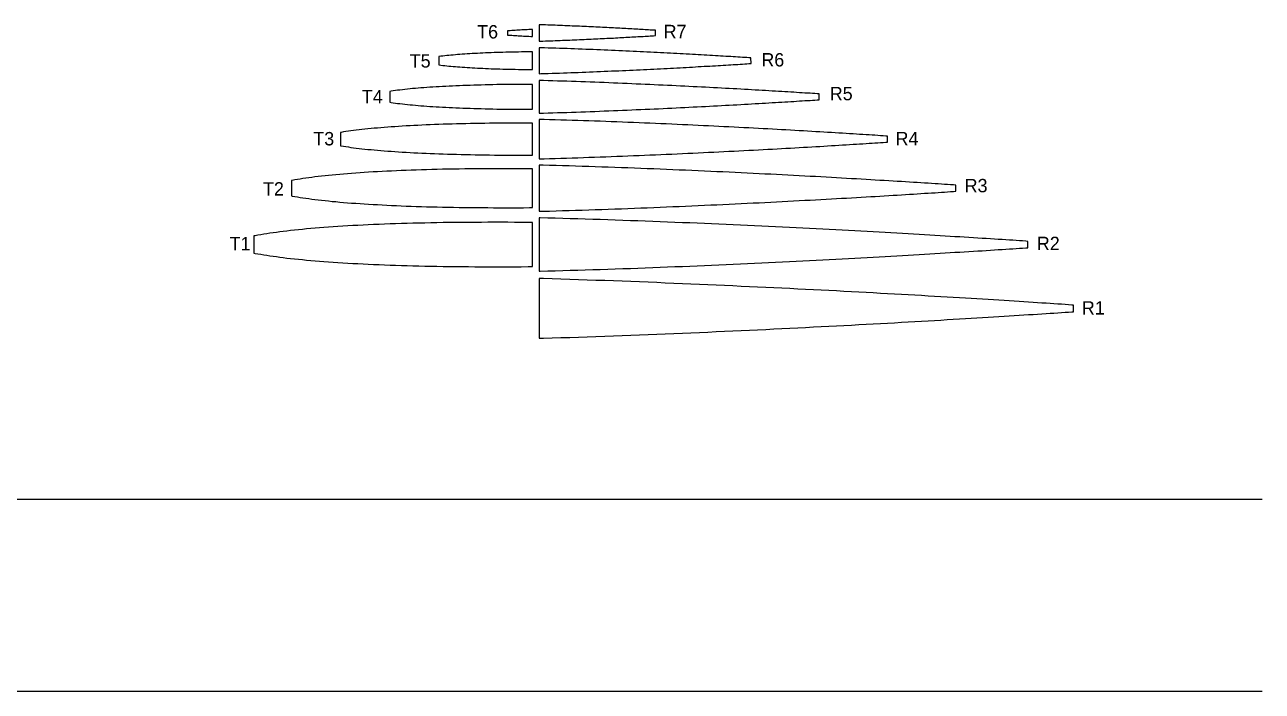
# Model space of a CAD drawing. Extents: x 177 to 1892, y 150 to 1101.
# Drawn here: x 793.6 to 1024.8, y 774.7 to 899.2 of the extents above; entities that cross this region are included whole.
import ezdxf

# ---------------------------------------------------------------- set-up
doc = ezdxf.new("R2010")
doc.units = 0
doc.layers.add('SÄLJ', color=7, linetype='CONTINUOUS')

# ---------------------------------------------------------------- blocks, each defined once
blk = doc.blocks.new('*U22')
at = {"layer": 'SÄLJ', "color": 253}
blk.add_text('T1', height=2.5, dxfattribs=at).set_placement((831.85, 857.08))
blk = doc.blocks.new('*U23')
at = {"layer": 'SÄLJ', "color": 253}
blk.add_text('T2', height=2.5, dxfattribs=at).set_placement((838.09, 867.3))
blk = doc.blocks.new('*U24')
at = {"layer": 'SÄLJ', "color": 253}
blk.add_text('T3', height=2.5, dxfattribs=at).set_placement((847.48, 876.67))
blk = doc.blocks.new('*U25')
at = {"layer": 'SÄLJ', "color": 253}
blk.add_text('T4', height=2.5, dxfattribs=at).set_placement((856.55, 884.51))
blk = doc.blocks.new('*U26')
at = {"layer": 'SÄLJ', "color": 253}
blk.add_text('T5', height=2.5, dxfattribs=at).set_placement((865.5, 891.2))
blk = doc.blocks.new('*U27')
at = {"layer": 'SÄLJ', "color": 253}
blk.add_text('T6', height=2.5, dxfattribs=at).set_placement((878.1, 896.63))
blk = doc.blocks.new('*U28')
at = {"layer": 'SÄLJ', "color": 253}
blk.add_text('R1', height=2.5, dxfattribs=at).set_placement((991.08, 845.07))
blk = doc.blocks.new('*U29')
at = {"layer": 'SÄLJ', "color": 253}
blk.add_text('R2', height=2.5, dxfattribs=at).set_placement((982.67, 857.11))
blk = doc.blocks.new('*U30')
at = {"layer": 'SÄLJ', "color": 253}
blk.add_text('R3', height=2.5, dxfattribs=at).set_placement((969.18, 867.91))
blk = doc.blocks.new('*U31')
at = {"layer": 'SÄLJ', "color": 253}
blk.add_text('R4', height=2.5, dxfattribs=at).set_placement((956.27, 876.69))
blk = doc.blocks.new('*U32')
at = {"layer": 'SÄLJ', "color": 253}
blk.add_text('R5', height=2.5, dxfattribs=at).set_placement((943.98, 885.09))
blk = doc.blocks.new('*U33')
at = {"layer": 'SÄLJ', "color": 253}
blk.add_text('R6', height=2.5, dxfattribs=at).set_placement((931.2, 891.4))
blk = doc.blocks.new('*U34')
at = {"layer": 'SÄLJ', "color": 253}
blk.add_text('R7', height=2.5, dxfattribs=at).set_placement((912.94, 896.68))

msp = doc.modelspace()

# ---------------------------------------------------------------- linework, layer by layer
at = {"layer": 'SÄLJ', "linetype": 'CONTINUOUS'}
for points in [[(883.74, 898.04), (883.74, 897.28), (884.01, 897.26), (884.29, 897.24), (884.58, 897.22), (884.87, 897.2), (885.17, 897.18), (885.48, 897.16), (885.79, 897.14), (886.11, 897.12), (886.43, 897.11), (886.75, 897.09), (887.09, 897.07), (887.42, 897.06), (887.77, 897.04), (888.11, 897.03), (888.42, 897.02), (888.42, 898.3), (888.11, 898.29), (887.77, 898.28), (887.42, 898.26), (887.09, 898.25), (886.75, 898.23), (886.43, 898.22), (886.11, 898.2), (885.79, 898.18), (885.48, 898.16), (885.17, 898.14), (884.87, 898.12), (884.58, 898.1), (884.29, 898.08), (884.01, 898.06)], [(911.42, 898.16), (911.36, 898.16), (911.06, 898.18), (910.75, 898.2), (910.43, 898.21), (910.12, 898.23), (909.79, 898.25), (909.46, 898.27), (909.13, 898.29), (908.79, 898.31), (908.44, 898.33), (908.09, 898.35), (907.74, 898.37), (907.38, 898.39), (907.02, 898.41), (906.65, 898.43), (906.28, 898.45), (905.9, 898.47), (905.52, 898.49), (905.13, 898.51), (904.75, 898.54), (904.35, 898.56), (903.96, 898.58), (903.56, 898.6), (903.15, 898.62), (902.75, 898.64), (902.34, 898.66), (901.92, 898.68), (901.51, 898.7), (901.09, 898.72), (900.66, 898.74), (900.24, 898.76), (899.81, 898.78), (899.38, 898.8), (898.95, 898.82), (898.51, 898.84), (898.07, 898.86), (897.63, 898.88), (897.19, 898.9), (896.74, 898.92), (896.3, 898.94), (895.85, 898.96), (895.4, 898.98), (894.95, 899), (894.5, 899.02), (894.04, 899.03), (893.59, 899.05), (893.13, 899.07), (892.67, 899.09), (892.22, 899.1), (891.76, 899.12), (891.3, 899.14), (890.84, 899.15), (890.38, 899.17), (889.92, 899.18), (889.7, 899.19), (889.7, 896.13), (889.92, 896.14), (890.38, 896.15), (890.84, 896.17), (891.3, 896.18), (891.76, 896.2), (892.22, 896.22), (892.67, 896.23), (893.13, 896.25), (893.59, 896.27), (894.04, 896.29), (894.5, 896.31), (894.95, 896.32), (895.4, 896.34), (895.85, 896.36), (896.3, 896.38), (896.74, 896.4), (897.19, 896.42), (897.63, 896.44), (898.07, 896.46), (898.51, 896.48), (898.95, 896.5), (899.38, 896.52), (899.81, 896.54), (900.24, 896.56), (900.66, 896.58), (901.09, 896.6), (901.51, 896.62), (901.92, 896.64), (902.34, 896.66), (902.75, 896.68), (903.15, 896.7), (903.56, 896.72), (903.96, 896.75), (904.35, 896.77), (904.75, 896.79), (905.13, 896.81), (905.52, 896.83), (905.9, 896.85), (906.28, 896.87), (906.65, 896.89), (907.02, 896.91), (907.38, 896.93), (907.74, 896.95), (908.09, 896.97), (908.44, 896.99), (908.79, 897.01), (909.13, 897.03), (909.46, 897.05), (909.79, 897.07), (910.12, 897.09), (910.43, 897.11), (910.75, 897.13), (911.06, 897.14), (911.36, 897.16), (911.42, 897.17)], [(889.7, 890.06), (889.98, 890.07), (890.69, 890.09), (891.39, 890.11), (892.09, 890.13), (892.79, 890.16), (893.5, 890.18), (894.2, 890.2), (894.9, 890.23), (895.6, 890.25), (896.3, 890.28), (897, 890.3), (897.7, 890.33), (898.39, 890.36), (899.09, 890.38), (899.78, 890.41), (900.47, 890.44), (901.16, 890.47), (901.84, 890.5), (902.53, 890.53), (903.21, 890.56), (903.88, 890.59), (904.56, 890.62), (905.23, 890.65), (905.9, 890.68), (906.56, 890.71), (907.22, 890.74), (907.88, 890.77), (908.53, 890.8), (909.18, 890.83), (909.83, 890.86), (910.47, 890.89), (911.1, 890.92), (911.73, 890.96), (912.36, 890.99), (912.98, 891.02), (913.59, 891.05), (914.2, 891.08), (914.81, 891.11), (915.41, 891.15), (916, 891.18), (916.59, 891.21), (917.17, 891.24), (917.74, 891.27), (918.31, 891.3), (918.87, 891.33), (919.42, 891.37), (919.97, 891.4), (920.51, 891.43), (921.04, 891.46), (921.57, 891.49), (922.09, 891.52), (922.6, 891.55), (923.1, 891.58), (923.59, 891.61), (924.08, 891.63), (924.56, 891.66), (925.03, 891.69), (925.49, 891.72), (925.95, 891.75), (926.39, 891.77), (926.83, 891.8), (927.26, 891.83), (927.68, 891.85), (928.09, 891.88), (928.49, 891.91), (928.88, 891.93), (929.27, 891.95), (929.26, 893), (928.88, 893.03), (928.49, 893.05), (928.09, 893.08), (927.68, 893.1), (927.26, 893.13), (926.83, 893.16), (926.39, 893.18), (925.95, 893.21), (925.49, 893.24), (925.03, 893.27), (924.56, 893.29), (924.08, 893.32), (923.59, 893.35), (923.1, 893.38), (922.6, 893.41), (922.09, 893.44), (921.57, 893.47), (921.04, 893.5), (920.51, 893.53), (919.97, 893.56), (919.42, 893.59), (918.87, 893.62), (918.31, 893.66), (917.74, 893.69), (917.17, 893.72), (916.59, 893.75), (916, 893.78), (915.41, 893.81), (914.81, 893.84), (914.2, 893.88), (913.59, 893.91), (912.98, 893.94), (912.36, 893.97), (911.73, 894), (911.1, 894.03), (910.47, 894.07), (909.83, 894.1), (909.18, 894.13), (908.53, 894.16), (907.88, 894.19), (907.22, 894.22), (906.56, 894.25), (905.9, 894.28), (905.23, 894.31), (904.56, 894.34), (903.88, 894.37), (903.21, 894.4), (902.53, 894.43), (901.84, 894.46), (901.16, 894.49), (900.47, 894.52), (899.78, 894.55), (899.09, 894.57), (898.39, 894.6), (897.7, 894.63), (897, 894.65), (896.3, 894.68), (895.6, 894.71), (894.9, 894.73), (894.2, 894.76), (893.5, 894.78), (892.79, 894.8), (892.09, 894.83), (891.39, 894.85), (890.69, 894.87), (889.98, 894.89), (889.7, 894.9)], [(888.42, 888.06), (887.91, 888.06), (887.12, 888.06), (886.34, 888.06), (885.56, 888.05), (884.79, 888.05), (884.02, 888.04), (883.26, 888.03), (882.51, 888.02), (881.77, 888.01), (881.03, 887.99), (880.31, 887.98), (879.58, 887.96), (878.87, 887.94), (878.17, 887.92), (877.47, 887.9), (876.78, 887.88), (876.1, 887.86), (875.43, 887.83), (874.77, 887.81), (874.12, 887.78), (873.48, 887.75), (872.84, 887.72), (872.22, 887.69), (871.61, 887.66), (871, 887.62), (870.41, 887.59), (869.82, 887.55), (869.25, 887.51), (868.69, 887.47), (868.14, 887.43), (867.6, 887.39), (867.07, 887.35), (866.55, 887.3), (866.04, 887.26), (865.55, 887.21), (865.06, 887.16), (864.59, 887.11), (864.13, 887.06), (863.68, 887.01), (863.24, 886.96), (862.82, 886.91), (862.41, 886.85), (862.01, 886.8), (861.76, 886.76), (861.76, 884.71), (862.01, 884.67), (862.41, 884.62), (862.82, 884.56), (863.24, 884.51), (863.68, 884.46), (864.13, 884.41), (864.59, 884.36), (865.06, 884.31), (865.55, 884.26), (866.04, 884.21), (866.55, 884.17), (867.07, 884.12), (867.6, 884.08), (868.14, 884.04), (868.69, 884), (869.25, 883.96), (869.82, 883.92), (870.41, 883.88), (871, 883.85), (871.61, 883.81), (872.22, 883.78), (872.84, 883.75), (873.48, 883.72), (874.12, 883.69), (874.77, 883.66), (875.43, 883.64), (876.1, 883.61), (876.78, 883.59), (877.47, 883.57), (878.17, 883.55), (878.87, 883.53), (879.58, 883.51), (880.31, 883.49), (881.03, 883.48), (881.77, 883.46), (882.51, 883.45), (883.26, 883.44), (884.02, 883.43), (884.79, 883.42), (885.56, 883.42), (886.34, 883.41), (887.12, 883.41), (887.91, 883.41), (888.42, 883.41)], [(889.7, 882.68), (890.47, 882.71), (891.34, 882.73), (892.22, 882.76), (893.09, 882.78), (893.97, 882.81), (894.84, 882.84), (895.72, 882.87), (896.59, 882.9), (897.47, 882.93), (898.34, 882.96), (899.21, 882.99), (900.08, 883.02), (900.95, 883.06), (901.82, 883.09), (902.68, 883.12), (903.55, 883.16), (904.41, 883.19), (905.27, 883.23), (906.12, 883.26), (906.97, 883.3), (907.82, 883.34), (908.66, 883.37), (909.5, 883.41), (910.34, 883.45), (911.17, 883.49), (912, 883.52), (912.83, 883.56), (913.65, 883.6), (914.46, 883.64), (915.27, 883.68), (916.07, 883.72), (916.87, 883.76), (917.66, 883.8), (918.45, 883.84), (919.23, 883.88), (920, 883.92), (920.76, 883.95), (921.52, 883.99), (922.28, 884.03), (923.02, 884.07), (923.76, 884.11), (924.49, 884.15), (925.21, 884.19), (925.93, 884.23), (926.64, 884.27), (927.34, 884.31), (928.03, 884.35), (928.71, 884.38), (929.38, 884.42), (930.04, 884.46), (930.7, 884.5), (931.35, 884.54), (931.98, 884.57), (932.61, 884.61), (933.23, 884.65), (933.83, 884.68), (934.43, 884.72), (935.02, 884.75), (935.59, 884.79), (936.16, 884.82), (936.71, 884.86), (937.26, 884.89), (937.79, 884.92), (938.31, 884.96), (938.83, 884.99), (939.33, 885.02), (939.82, 885.05), (940.29, 885.08), (940.76, 885.11), (941.21, 885.14), (941.65, 885.17), (942.01, 885.19), (942.01, 886.28), (941.65, 886.3), (941.21, 886.33), (940.76, 886.36), (940.29, 886.39), (939.82, 886.42), (939.33, 886.45), (938.83, 886.48), (938.31, 886.51), (937.79, 886.55), (937.26, 886.58), (936.71, 886.61), (936.16, 886.65), (935.59, 886.68), (935.02, 886.72), (934.43, 886.75), (933.83, 886.79), (933.23, 886.82), (932.61, 886.86), (931.98, 886.9), (931.35, 886.93), (930.7, 886.97), (930.04, 887.01), (929.38, 887.05), (928.71, 887.08), (928.03, 887.12), (927.34, 887.16), (926.64, 887.2), (925.93, 887.24), (925.21, 887.28), (924.49, 887.32), (923.76, 887.36), (923.02, 887.4), (922.28, 887.44), (921.52, 887.47), (920.76, 887.51), (920, 887.55), (919.23, 887.59), (918.45, 887.63), (917.66, 887.67), (916.87, 887.71), (916.07, 887.75), (915.27, 887.79), (914.46, 887.83), (913.65, 887.87), (912.83, 887.91), (912, 887.94), (911.17, 887.98), (910.34, 888.02), (909.5, 888.06), (908.66, 888.09), (907.82, 888.13), (906.97, 888.17), (906.12, 888.2), (905.27, 888.24), (904.41, 888.28), (903.55, 888.31), (902.68, 888.34), (901.82, 888.38), (900.95, 888.41), (900.08, 888.45), (899.21, 888.48), (898.34, 888.51), (897.47, 888.54), (896.59, 888.57), (895.72, 888.6), (894.84, 888.63), (893.97, 888.66), (893.09, 888.69), (892.22, 888.71), (891.34, 888.74), (890.47, 888.76), (889.7, 888.79)], [(889.7, 874.16), (890.6, 874.18), (891.64, 874.21), (892.69, 874.24), (893.74, 874.27), (894.79, 874.3), (895.84, 874.34), (896.89, 874.37), (897.94, 874.41), (898.98, 874.44), (900.03, 874.48), (901.08, 874.52), (902.12, 874.55), (903.16, 874.59), (904.2, 874.63), (905.24, 874.67), (906.28, 874.71), (907.31, 874.75), (908.34, 874.8), (909.37, 874.84), (910.39, 874.88), (911.41, 874.92), (912.43, 874.97), (913.44, 875.01), (914.45, 875.06), (915.45, 875.1), (916.45, 875.15), (917.44, 875.19), (918.42, 875.24), (919.41, 875.28), (920.38, 875.33), (921.35, 875.38), (922.31, 875.42), (923.27, 875.47), (924.21, 875.52), (925.15, 875.57), (926.09, 875.61), (927.01, 875.66), (927.93, 875.71), (928.84, 875.75), (929.74, 875.8), (930.64, 875.85), (931.52, 875.9), (932.4, 875.94), (933.26, 875.99), (934.12, 876.04), (934.96, 876.08), (935.8, 876.13), (936.63, 876.18), (937.44, 876.22), (938.25, 876.27), (939.05, 876.31), (939.83, 876.36), (940.6, 876.4), (941.37, 876.45), (942.12, 876.49), (942.85, 876.53), (943.58, 876.58), (944.3, 876.62), (945, 876.66), (945.69, 876.71), (946.37, 876.75), (947.03, 876.79), (947.68, 876.83), (948.32, 876.87), (948.95, 876.91), (949.56, 876.94), (950.16, 876.98), (950.75, 877.02), (951.32, 877.06), (951.88, 877.09), (952.42, 877.13), (952.95, 877.16), (953.46, 877.19), (953.96, 877.23), (954.45, 877.26), (954.76, 877.28), (954.76, 878.4), (954.45, 878.42), (953.96, 878.45), (953.46, 878.48), (952.95, 878.52), (952.42, 878.55), (951.88, 878.59), (951.32, 878.62), (950.75, 878.66), (950.16, 878.69), (949.56, 878.73), (948.95, 878.77), (948.32, 878.81), (947.68, 878.85), (947.03, 878.89), (946.37, 878.93), (945.69, 878.97), (945, 879.01), (944.3, 879.06), (943.58, 879.1), (942.85, 879.14), (942.12, 879.19), (941.37, 879.23), (940.6, 879.27), (939.83, 879.32), (939.05, 879.36), (938.25, 879.41), (937.44, 879.46), (936.63, 879.5), (935.8, 879.55), (934.96, 879.59), (934.12, 879.64), (933.26, 879.69), (932.4, 879.73), (931.52, 879.78), (930.64, 879.83), (929.74, 879.88), (928.84, 879.92), (927.93, 879.97), (927.01, 880.02), (926.09, 880.06), (925.15, 880.11), (924.21, 880.16), (923.27, 880.21), (922.31, 880.25), (921.35, 880.3), (920.38, 880.35), (919.41, 880.39), (918.42, 880.44), (917.44, 880.48), (916.45, 880.53), (915.45, 880.58), (914.45, 880.62), (913.44, 880.67), (912.43, 880.71), (911.41, 880.75), (910.39, 880.8), (909.37, 880.84), (908.34, 880.88), (907.31, 880.92), (906.28, 880.96), (905.24, 881.01), (904.2, 881.05), (903.16, 881.08), (902.12, 881.12), (901.08, 881.16), (900.03, 881.2), (898.98, 881.24), (897.94, 881.27), (896.89, 881.31), (895.84, 881.34), (894.79, 881.37), (893.74, 881.4), (892.69, 881.44), (891.64, 881.47), (890.6, 881.5), (889.7, 881.52)], [(852.58, 876.59), (852.69, 876.57), (853.12, 876.5), (853.57, 876.44), (854.04, 876.37), (854.51, 876.3), (855.01, 876.24), (855.52, 876.17), (856.04, 876.11), (856.58, 876.05), (857.13, 875.99), (857.7, 875.93), (858.28, 875.87), (858.87, 875.82), (859.48, 875.76), (860.1, 875.71), (860.74, 875.66), (861.39, 875.61), (862.05, 875.56), (862.72, 875.51), (863.41, 875.47), (864.11, 875.42), (864.82, 875.38), (865.55, 875.34), (866.28, 875.3), (867.03, 875.26), (867.79, 875.23), (868.56, 875.19), (869.34, 875.16), (870.13, 875.13), (870.94, 875.1), (871.75, 875.07), (872.58, 875.04), (873.41, 875.02), (874.25, 875), (875.11, 874.98), (875.97, 874.96), (876.84, 874.94), (877.73, 874.92), (878.62, 874.91), (879.52, 874.89), (880.43, 874.88), (881.34, 874.87), (882.27, 874.87), (883.2, 874.86), (884.14, 874.85), (885.08, 874.85), (886.04, 874.85), (887, 874.85), (887.96, 874.85), (888.42, 874.85), (888.42, 880.82), (887.96, 880.82), (887, 880.83), (886.04, 880.83), (885.08, 880.83), (884.14, 880.82), (883.2, 880.82), (882.27, 880.81), (881.34, 880.8), (880.43, 880.79), (879.52, 880.78), (878.62, 880.77), (877.73, 880.76), (876.84, 880.74), (875.97, 880.72), (875.11, 880.7), (874.25, 880.68), (873.41, 880.66), (872.58, 880.63), (871.75, 880.61), (870.94, 880.58), (870.13, 880.55), (869.34, 880.52), (868.56, 880.49), (867.79, 880.45), (867.03, 880.41), (866.28, 880.38), (865.55, 880.34), (864.82, 880.3), (864.11, 880.25), (863.41, 880.21), (862.72, 880.16), (862.05, 880.12), (861.39, 880.07), (860.74, 880.02), (860.1, 879.97), (859.48, 879.91), (858.87, 879.86), (858.28, 879.8), (857.7, 879.75), (857.13, 879.69), (856.58, 879.63), (856.04, 879.57), (855.52, 879.5), (855.01, 879.44), (854.51, 879.37), (854.04, 879.31), (853.57, 879.24), (853.12, 879.17), (852.69, 879.1), (852.58, 879.09)], [(888.42, 872.3), (887.9, 872.31), (886.76, 872.31), (885.62, 872.32), (884.5, 872.32), (883.38, 872.32), (882.27, 872.32), (881.16, 872.31), (880.07, 872.31), (878.98, 872.3), (877.91, 872.29), (876.84, 872.28), (875.78, 872.27), (874.73, 872.25), (873.69, 872.24), (872.67, 872.22), (871.65, 872.2), (870.64, 872.17), (869.65, 872.15), (868.66, 872.12), (867.69, 872.09), (866.73, 872.06), (865.78, 872.03), (864.84, 872), (863.92, 871.96), (863.01, 871.92), (862.11, 871.88), (861.23, 871.84), (860.35, 871.8), (859.5, 871.75), (858.65, 871.7), (857.82, 871.65), (857.01, 871.6), (856.21, 871.55), (855.42, 871.49), (854.65, 871.44), (853.89, 871.38), (853.15, 871.32), (852.43, 871.25), (851.72, 871.19), (851.02, 871.13), (850.35, 871.06), (849.69, 870.99), (849.04, 870.92), (848.41, 870.85), (847.8, 870.78), (847.21, 870.7), (846.63, 870.63), (846.07, 870.55), (845.53, 870.47), (845.01, 870.39), (844.5, 870.31), (844.01, 870.23), (843.54, 870.14), (843.41, 870.12), (843.41, 867.23), (843.54, 867.2), (844.01, 867.12), (844.5, 867.04), (845.01, 866.96), (845.53, 866.88), (846.07, 866.8), (846.63, 866.72), (847.21, 866.64), (847.8, 866.57), (848.41, 866.5), (849.04, 866.43), (849.69, 866.36), (850.35, 866.29), (851.02, 866.22), (851.72, 866.16), (852.43, 866.09), (853.15, 866.03), (853.89, 865.97), (854.65, 865.91), (855.42, 865.85), (856.21, 865.8), (857.01, 865.75), (857.82, 865.69), (858.65, 865.65), (859.5, 865.6), (860.35, 865.55), (861.23, 865.51), (862.11, 865.47), (863.01, 865.42), (863.92, 865.39), (864.84, 865.35), (865.78, 865.32), (866.73, 865.28), (867.69, 865.25), (868.66, 865.22), (869.65, 865.2), (870.64, 865.17), (871.65, 865.15), (872.67, 865.13), (873.69, 865.11), (874.73, 865.09), (875.78, 865.08), (876.84, 865.07), (877.91, 865.05), (878.98, 865.05), (880.07, 865.04), (881.16, 865.03), (882.27, 865.03), (883.38, 865.03), (884.5, 865.03), (885.62, 865.03), (886.76, 865.03), (887.9, 865.04), (888.42, 865.04)], [(889.7, 864.36), (890.4, 864.38), (891.61, 864.41), (892.83, 864.45), (894.05, 864.48), (895.28, 864.52), (896.5, 864.56), (897.72, 864.59), (898.94, 864.63), (900.16, 864.67), (901.38, 864.72), (902.6, 864.76), (903.82, 864.8), (905.04, 864.85), (906.25, 864.89), (907.47, 864.94), (908.68, 864.98), (909.88, 865.03), (911.09, 865.08), (912.29, 865.13), (913.48, 865.18), (914.68, 865.23), (915.86, 865.28), (917.05, 865.33), (918.23, 865.38), (919.4, 865.43), (920.57, 865.48), (921.73, 865.54), (922.88, 865.59), (924.03, 865.64), (925.18, 865.7), (926.31, 865.75), (927.44, 865.81), (928.56, 865.86), (929.67, 865.92), (930.78, 865.97), (931.87, 866.02), (932.96, 866.08), (934.04, 866.13), (935.11, 866.19), (936.17, 866.25), (937.22, 866.3), (938.26, 866.36), (939.29, 866.41), (940.31, 866.47), (941.32, 866.52), (942.32, 866.57), (943.3, 866.63), (944.28, 866.68), (945.24, 866.74), (946.19, 866.79), (947.13, 866.84), (948.06, 866.9), (948.97, 866.95), (949.87, 867), (950.76, 867.05), (951.63, 867.1), (952.49, 867.15), (953.34, 867.21), (954.17, 867.26), (954.99, 867.3), (955.8, 867.35), (956.59, 867.4), (957.36, 867.45), (958.12, 867.5), (958.87, 867.54), (959.6, 867.59), (960.31, 867.63), (961.01, 867.68), (961.69, 867.72), (962.36, 867.76), (963, 867.8), (963.64, 867.84), (964.25, 867.88), (964.85, 867.92), (965.44, 867.96), (966, 868), (966.55, 868.03), (967.08, 868.07), (967.52, 868.1), (967.52, 869.25), (967.08, 869.28), (966.55, 869.31), (966, 869.35), (965.44, 869.39), (964.85, 869.42), (964.25, 869.46), (963.64, 869.5), (963, 869.54), (962.36, 869.59), (961.69, 869.63), (961.01, 869.67), (960.31, 869.71), (959.6, 869.76), (958.87, 869.81), (958.12, 869.85), (957.36, 869.9), (956.59, 869.95), (955.8, 869.99), (954.99, 870.04), (954.17, 870.09), (953.34, 870.14), (952.49, 870.19), (951.63, 870.24), (950.76, 870.29), (949.87, 870.35), (948.97, 870.4), (948.06, 870.45), (947.13, 870.5), (946.19, 870.56), (945.24, 870.61), (944.28, 870.66), (943.3, 870.72), (942.32, 870.77), (941.32, 870.83), (940.31, 870.88), (939.29, 870.94), (938.26, 870.99), (937.22, 871.05), (936.17, 871.1), (935.11, 871.16), (934.04, 871.21), (932.96, 871.27), (931.87, 871.32), (930.78, 871.38), (929.67, 871.43), (928.56, 871.49), (927.44, 871.54), (926.31, 871.59), (925.18, 871.65), (924.03, 871.7), (922.88, 871.76), (921.73, 871.81), (920.57, 871.86), (919.4, 871.91), (918.23, 871.97), (917.05, 872.02), (915.86, 872.07), (914.68, 872.12), (913.48, 872.17), (912.29, 872.22), (911.09, 872.27), (909.88, 872.32), (908.68, 872.36), (907.47, 872.41), (906.25, 872.46), (905.04, 872.5), (903.82, 872.54), (902.6, 872.59), (901.38, 872.63), (900.16, 872.67), (898.94, 872.71), (897.72, 872.75), (896.5, 872.79), (895.28, 872.83), (894.05, 872.86), (892.83, 872.9), (891.61, 872.93), (890.4, 872.97), (889.7, 872.98)], [(888.42, 862.28), (887.62, 862.29), (886.34, 862.3), (885.08, 862.3), (883.82, 862.31), (882.57, 862.31), (881.33, 862.31), (880.1, 862.31), (878.88, 862.3), (877.66, 862.3), (876.46, 862.29), (875.26, 862.28), (874.08, 862.27), (872.91, 862.25), (871.74, 862.24), (870.59, 862.22), (869.45, 862.2), (868.33, 862.17), (867.21, 862.15), (866.11, 862.12), (865.01, 862.09), (863.94, 862.06), (862.87, 862.03), (861.82, 861.99), (860.78, 861.95), (859.76, 861.91), (858.74, 861.87), (857.75, 861.82), (856.77, 861.78), (855.8, 861.73), (854.85, 861.68), (853.91, 861.63), (852.99, 861.57), (852.09, 861.51), (851.2, 861.45), (850.33, 861.39), (849.47, 861.33), (848.64, 861.27), (847.81, 861.2), (847.01, 861.13), (846.22, 861.06), (845.45, 860.99), (844.7, 860.91), (843.97, 860.84), (843.25, 860.76), (842.56, 860.68), (841.88, 860.6), (841.22, 860.52), (840.58, 860.43), (839.96, 860.35), (839.36, 860.26), (838.77, 860.17), (838.21, 860.08), (837.67, 859.99), (837.15, 859.9), (836.65, 859.8), (836.37, 859.75), (836.37, 856.57), (836.65, 856.51), (837.15, 856.42), (837.67, 856.33), (838.21, 856.24), (838.77, 856.15), (839.36, 856.06), (839.96, 855.97), (840.58, 855.89), (841.22, 855.8), (841.88, 855.72), (842.56, 855.64), (843.25, 855.56), (843.97, 855.48), (844.7, 855.41), (845.45, 855.33), (846.22, 855.26), (847.01, 855.19), (847.81, 855.12), (848.64, 855.05), (849.47, 854.99), (850.33, 854.93), (851.2, 854.87), (852.09, 854.81), (852.99, 854.75), (853.91, 854.69), (854.85, 854.64), (855.8, 854.59), (856.77, 854.54), (857.75, 854.49), (858.74, 854.45), (859.76, 854.41), (860.78, 854.37), (861.82, 854.33), (862.87, 854.29), (863.94, 854.26), (865.01, 854.23), (866.11, 854.2), (867.21, 854.17), (868.33, 854.14), (869.45, 854.12), (870.59, 854.1), (871.74, 854.08), (872.91, 854.07), (874.08, 854.05), (875.26, 854.04), (876.46, 854.03), (877.66, 854.02), (878.88, 854.01), (880.1, 854.01), (881.33, 854.01), (882.57, 854.01), (883.82, 854.01), (885.08, 854.02), (886.34, 854.02), (887.62, 854.03), (888.42, 854.04)], [(889.7, 840.65), (890.49, 840.67), (892.12, 840.72), (893.76, 840.77), (895.4, 840.82), (897.03, 840.88), (898.66, 840.93), (900.3, 840.99), (901.93, 841.05), (903.55, 841.11), (905.18, 841.17), (906.8, 841.23), (908.42, 841.29), (910.04, 841.35), (911.65, 841.42), (913.25, 841.48), (914.86, 841.55), (916.45, 841.62), (918.04, 841.68), (919.62, 841.75), (921.2, 841.82), (922.77, 841.89), (924.33, 841.96), (925.89, 842.03), (927.43, 842.1), (928.97, 842.17), (930.5, 842.25), (932.02, 842.32), (933.53, 842.39), (935.03, 842.46), (936.52, 842.54), (938, 842.61), (939.47, 842.68), (940.92, 842.76), (942.36, 842.83), (943.8, 842.91), (945.21, 842.98), (946.62, 843.05), (948.01, 843.13), (949.39, 843.2), (950.75, 843.27), (952.1, 843.35), (953.44, 843.42), (954.76, 843.49), (956.06, 843.56), (957.35, 843.64), (958.63, 843.71), (959.88, 843.78), (961.12, 843.85), (962.35, 843.92), (963.55, 843.99), (964.74, 844.06), (965.91, 844.13), (967.06, 844.2), (968.19, 844.26), (969.31, 844.33), (970.4, 844.4), (971.48, 844.46), (972.54, 844.53), (973.57, 844.59), (974.59, 844.65), (975.59, 844.71), (976.56, 844.78), (977.52, 844.84), (978.45, 844.89), (979.37, 844.95), (980.26, 845.01), (981.13, 845.06), (981.97, 845.12), (982.8, 845.17), (983.6, 845.22), (984.38, 845.27), (985.14, 845.32), (985.87, 845.37), (986.58, 845.42), (987.27, 845.47), (987.94, 845.51), (988.58, 845.55), (989.19, 845.59), (989.54, 845.62), (989.54, 846.84), (989.19, 846.86), (988.58, 846.91), (987.94, 846.95), (987.27, 846.99), (986.58, 847.04), (985.87, 847.08), (985.14, 847.13), (984.38, 847.18), (983.6, 847.23), (982.8, 847.29), (981.97, 847.34), (981.13, 847.39), (980.26, 847.45), (979.37, 847.51), (978.45, 847.56), (977.52, 847.62), (976.56, 847.68), (975.59, 847.74), (974.59, 847.81), (973.57, 847.87), (972.54, 847.93), (971.48, 848), (970.4, 848.06), (969.31, 848.13), (968.19, 848.19), (967.06, 848.26), (965.91, 848.33), (964.74, 848.4), (963.55, 848.47), (962.35, 848.54), (961.12, 848.61), (959.88, 848.68), (958.63, 848.75), (957.35, 848.82), (956.06, 848.89), (954.76, 848.97), (953.44, 849.04), (952.1, 849.11), (950.75, 849.18), (949.39, 849.26), (948.01, 849.33), (946.62, 849.4), (945.21, 849.48), (943.8, 849.55), (942.36, 849.63), (940.92, 849.7), (939.47, 849.77), (938, 849.85), (936.52, 849.92), (935.03, 849.99), (933.53, 850.07), (932.02, 850.14), (930.5, 850.21), (928.97, 850.28), (927.43, 850.35), (925.89, 850.43), (924.33, 850.5), (922.77, 850.57), (921.2, 850.64), (919.62, 850.7), (918.04, 850.77), (916.45, 850.84), (914.86, 850.91), (913.25, 850.97), (911.65, 851.04), (910.04, 851.1), (908.42, 851.17), (906.8, 851.23), (905.18, 851.29), (903.55, 851.35), (901.93, 851.41), (900.3, 851.47), (898.66, 851.52), (897.03, 851.58), (895.4, 851.63), (893.76, 851.69), (892.12, 851.74), (890.49, 851.79), (889.7, 851.81)]]:
    msp.add_lwpolyline(points, close=True, dxfattribs=at)
for points in [[(870.96, 891.69), (871.31, 891.65), (871.67, 891.61), (872.04, 891.57), (872.41, 891.53), (872.8, 891.49), (873.2, 891.45), (873.61, 891.42), (874.02, 891.38), (874.44, 891.35), (874.88, 891.31), (875.32, 891.28), (875.77, 891.25), (876.23, 891.22), (876.7, 891.19), (877.17, 891.16), (877.66, 891.13), (878.15, 891.11), (878.65, 891.08), (879.16, 891.06), (879.67, 891.04), (880.19, 891.01), (880.73, 890.99), (881.26, 890.97), (881.81, 890.95), (882.36, 890.94), (882.92, 890.92), (883.48, 890.9), (884.05, 890.89), (884.63, 890.88), (885.22, 890.87), (885.81, 890.85), (886.4, 890.85), (887, 890.84), (887.61, 890.83), (888.23, 890.82), (888.42, 890.82), (888.42, 894.14), (888.23, 894.14), (887.61, 894.13), (887, 894.12), (886.4, 894.11), (885.81, 894.1), (885.22, 894.09), (884.63, 894.08), (884.05, 894.07), (883.48, 894.05), (882.92, 894.04), (882.36, 894.02), (881.81, 894), (881.26, 893.99), (880.73, 893.97), (880.19, 893.95), (879.67, 893.92), (879.16, 893.9), (878.65, 893.88), (878.15, 893.85), (877.66, 893.82), (877.17, 893.8), (876.7, 893.77), (876.23, 893.74), (875.77, 893.71), (875.32, 893.68), (874.88, 893.64), (874.44, 893.61), (874.02, 893.58), (873.61, 893.54), (873.2, 893.5), (872.8, 893.47), (872.41, 893.43), (872.04, 893.39), (871.67, 893.35), (871.31, 893.31), (870.96, 893.27), (870.93, 893.26), (870.93, 891.7)], [(980.97, 858.75), (980.58, 858.78), (980.01, 858.82), (979.42, 858.85), (978.81, 858.89), (978.18, 858.94), (977.53, 858.98), (976.86, 859.02), (976.17, 859.07), (975.46, 859.11), (974.73, 859.16), (973.99, 859.21), (973.22, 859.26), (972.44, 859.31), (971.64, 859.36), (970.82, 859.41), (969.98, 859.46), (969.12, 859.51), (968.25, 859.57), (967.36, 859.62), (966.45, 859.68), (965.53, 859.73), (964.59, 859.79), (963.63, 859.85), (962.65, 859.9), (961.67, 859.96), (960.66, 860.02), (959.64, 860.08), (958.6, 860.14), (957.55, 860.2), (956.49, 860.26), (955.41, 860.32), (954.32, 860.39), (953.21, 860.45), (952.09, 860.51), (950.96, 860.57), (949.81, 860.63), (948.65, 860.7), (947.48, 860.76), (946.29, 860.82), (945.1, 860.89), (943.89, 860.95), (942.67, 861.01), (941.44, 861.08), (940.2, 861.14), (938.95, 861.2), (937.69, 861.27), (936.43, 861.33), (935.15, 861.39), (933.86, 861.46), (932.56, 861.52), (931.26, 861.58), (929.94, 861.64), (928.62, 861.7), (927.29, 861.76), (925.96, 861.82), (924.62, 861.88), (923.27, 861.94), (921.91, 862), (920.55, 862.06), (919.19, 862.12), (917.82, 862.18), (916.44, 862.23), (915.06, 862.29), (913.68, 862.35), (912.29, 862.4), (910.9, 862.45), (909.51, 862.51), (908.11, 862.56), (906.72, 862.61), (905.32, 862.66), (903.91, 862.71), (902.51, 862.76), (901.11, 862.8), (899.7, 862.85), (898.3, 862.89), (896.89, 862.94), (895.49, 862.98), (894.09, 863.02), (892.68, 863.06), (891.28, 863.09), (889.89, 863.13), (889.7, 863.13), (889.7, 853.18), (889.89, 853.19), (891.28, 853.22), (892.68, 853.26), (894.09, 853.3), (895.49, 853.34), (896.89, 853.38), (898.3, 853.43), (899.7, 853.47), (901.11, 853.52), (902.51, 853.56), (903.91, 853.61), (905.32, 853.66), (906.72, 853.71), (908.11, 853.76), (909.51, 853.81), (910.9, 853.87), (912.29, 853.92), (913.68, 853.97), (915.06, 854.03), (916.44, 854.08), (917.82, 854.14), (919.19, 854.2), (920.55, 854.26), (921.91, 854.32), (923.27, 854.37), (924.62, 854.43), (925.96, 854.49), (927.29, 854.56), (928.62, 854.62), (929.94, 854.68), (931.26, 854.74), (932.56, 854.8), (933.86, 854.86), (935.15, 854.93), (936.43, 854.99), (937.69, 855.05), (938.95, 855.12), (940.2, 855.18), (941.44, 855.24), (942.67, 855.31), (943.89, 855.37), (945.1, 855.43), (946.29, 855.5), (947.48, 855.56), (948.65, 855.62), (949.81, 855.68), (950.96, 855.75), (952.09, 855.81), (953.21, 855.87), (954.32, 855.93), (955.41, 855.99), (956.49, 856.06), (957.55, 856.12), (958.6, 856.18), (959.64, 856.24), (960.66, 856.3), (961.67, 856.36), (962.65, 856.41), (963.63, 856.47), (964.59, 856.53), (965.53, 856.59), (966.45, 856.64), (967.36, 856.7), (968.25, 856.75), (969.12, 856.81), (969.98, 856.86), (970.82, 856.91), (971.64, 856.96), (972.44, 857.01), (973.22, 857.06), (973.99, 857.11), (974.73, 857.16), (975.46, 857.21), (976.17, 857.25), (976.86, 857.3), (977.53, 857.34), (978.18, 857.38), (978.81, 857.42), (979.42, 857.46), (980.01, 857.5), (980.58, 857.54), (980.97, 857.57), (980.97, 858.75)]]:
    msp.add_lwpolyline(points, dxfattribs=at)
at = {"layer": 'SÄLJ', "color": 3}
for points in [[(1024.78, 810.56), (610.98, 810.56)], [(610.98, 774.75), (1024.78, 774.75)]]:
    msp.add_lwpolyline(points, dxfattribs=at)

# ---------------------------------------------------------------- block references
for name in ['*U27', '*U34', '*U26', '*U33', '*U25', '*U32', '*U24', '*U31', '*U23', '*U30', '*U22', '*U29', '*U28']:
    msp.add_blockref(name, (0, 0), dxfattribs=at)

doc.saveas('drawing.dxf')
